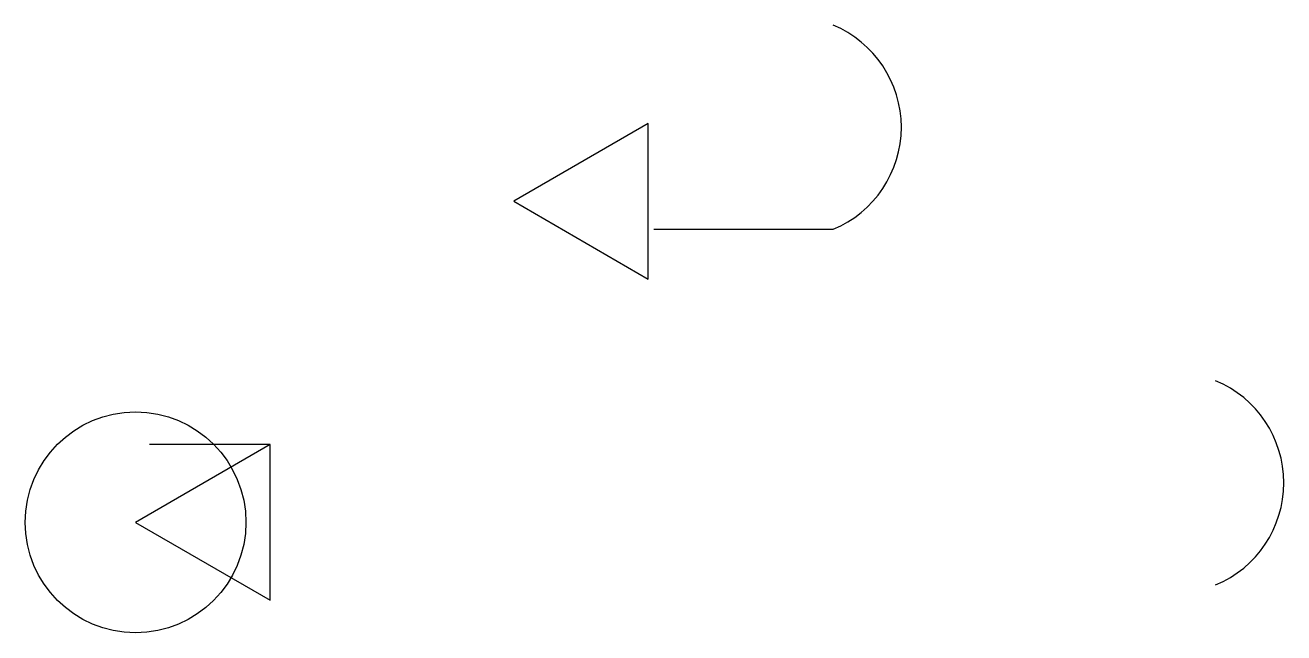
# Model space of a CAD drawing. Header units: millimetres. Extents: x 3 to 1246, y 47 to 705.
# Drawn here: x 3.4 to 94.6, y 47.3 to 91.4 of the extents above.
import ezdxf

# ---------------------------------------------------------------- set-up
doc = ezdxf.new("R2010")
doc.units = ezdxf.units.MM
doc.layers.add('Fenicio', color=30, linetype='Continuous')
doc.layers.add('Marcas', color=162, linetype='Continuous')

msp = doc.modelspace()

# ---------------------------------------------------------------- linework, layer by layer
at = {"layer": 'Fenicio'}
msp.add_line((21.161, 60.965), (12.417, 60.965), dxfattribs=at)
for points in [[(38.82, 78.593), (48.57, 72.964), (48.57, 84.222)], [(11.411, 55.336), (21.161, 49.707), (21.161, 60.965)]]:
    msp.add_lwpolyline(points, close=True, dxfattribs=at)
msp.add_circle((11.411, 55.336), 8, dxfattribs=at)
for centre in [(58.919, 83.958), (86.644, 58.2)]:
    msp.add_arc(centre, 8, 292.47625, 67.52375, dxfattribs=at)
at = {"layer": 'Marcas'}
msp.add_line((48.977, 76.566), (61.977, 76.566), dxfattribs=at)

doc.saveas('drawing.dxf')
